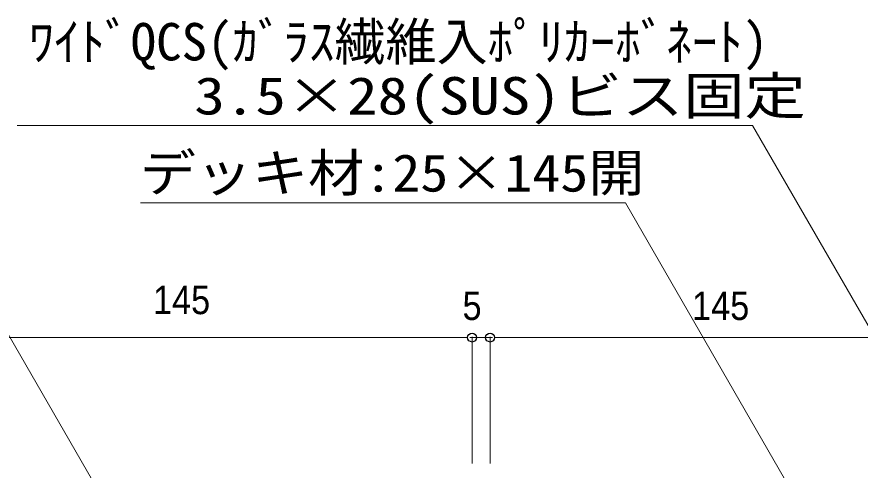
# Model space of a CAD drawing. Units: millimetres, scale not verified. Extents: x -4750 to 4750, y -3000 to 3000.
# Drawn here: x -1944.9 to -1710.3, y 542.4 to 668.4 of the extents above; entities that cross this region are included whole.
import ezdxf
from ezdxf.enums import TextEntityAlignment as Align

# ---------------------------------------------------------------- set-up
doc = ezdxf.new("R2010")
doc.units = ezdxf.units.MM
doc.header["$LTSCALE"] = 5
doc.header["$PDMODE"] = 32
doc.header["$PDSIZE"] = 2.5
for name, color, linetype, lineweight in [('0-4_0', 7, 'Continuous', 9), ('0-6_文字', 7, 'Continuous', 9), ('0-7_寸法', 7, 'Continuous', 9)]:
    doc.layers.add(name, color=color, linetype=linetype, lineweight=lineweight)
doc.layers.add('0-9_Defpoints', color=7, linetype='Continuous')
doc.styles.add('Osaka', font='')
doc.styles.add('ＭＳ ゴシック', font='')
doc.styles.get('Osaka').set_extended_font_data('Osaka')
doc.styles.get('ＭＳ ゴシック').set_extended_font_data('MS Gothic')

# ---------------------------------------------------------------- blocks, each defined once
blk = doc.blocks.new('_DOT')
at = {"layer": '0-4_0'}
for p, q in [((-10, 0), (-20, 0)), ((-5, 0), (5, 0))]:
    blk.add_line(p, q, dxfattribs=at)

msp = doc.modelspace()

# ---------------------------------------------------------------- linework, layer by layer
at = {"layer": '0-6_文字'}
for p, q in [((-1740.198, 638.224), (-1944.809, 638.224)), ((-1740.198, 638.224), (-1667.896, 512.994)), ((-1775.605, 616.734), (-1910.553, 616.734)), ((-1775.605, 616.734), (-1721.484, 522.994)), ((-1963.36, 607.852), (-1891.753, 483.825))]:
    msp.add_line(p, q, dxfattribs=at)
at = {"layer": '0-7_寸法'}
for p, q in [((-1960.745, 579.236), (-1820.752, 579.236)), ((-1820.752, 579.236), (-1823.256, 579.236)), ((-1818.248, 544.236), (-1818.248, 579.236)), ((-1818.248, 544.236), (-1818.248, 579.236)), ((-1818.248, 579.236), (-1813.248, 579.236)), ((-1813.248, 544.236), (-1813.248, 579.236)), ((-1813.248, 544.236), (-1813.248, 579.236)), ((-1810.745, 579.236), (-1670.752, 579.236)), ((-1810.745, 579.236), (-1808.241, 579.236))]:
    msp.add_line(p, q, dxfattribs=at)
at = {"layer": '0-9_Defpoints'}
for p in [(-1818.248, 579.236), (-1813.248, 579.236)]:
    msp.add_point(p, dxfattribs=at)

# ---------------------------------------------------------------- block references
at = {"layer": '0-7_寸法', "xscale": 0.1251862, "yscale": 0.1251862}
msp.add_blockref('_DOT', (-1818.248, 579.236), dxfattribs=at)
msp.add_blockref('_DOT', (-1818.248, 579.236), dxfattribs=at)
at = {"layer": '0-7_寸法', "xscale": 0.1251862, "yscale": 0.1251862, "rotation": 180}
msp.add_blockref('_DOT', (-1813.248, 579.236), dxfattribs=at)
msp.add_blockref('_DOT', (-1813.248, 579.236), dxfattribs=at)

# ---------------------------------------------------------------- texts
at = {"layer": '0-6_文字', "style": 'ＭＳ ゴシック'}
msp.add_text('ﾜｲﾄﾞQCS(ｶﾞﾗｽ繊維入ﾎﾟﾘｶｰﾎﾞﾈｰﾄ)', height=10.41, dxfattribs=at).set_placement((-1941.652, 653.166), align=Align.BOTTOM_LEFT)
for s, width, p in [('3.5×28(SUS)ビス固定', 1.2, (-1895.539, 638.13)), ('デッキ材:25×145開', 1.1, (-1910.72, 616.695))]:
    msp.add_text(s, height=10.41, dxfattribs=dict(at, width=width)).set_placement(p, align=Align.BOTTOM_LEFT)
at = {"layer": '0-7_寸法', "style": 'Osaka', "width": 0.9}
for s, p in [('145', (-1907.037, 583.362)), ('5', (-1820.919, 581.736)), ('145', (-1757.037, 581.736))]:
    msp.add_text(s, height=7.918, dxfattribs=at).set_placement(p, align=Align.BOTTOM_LEFT)

doc.saveas('drawing.dxf')
